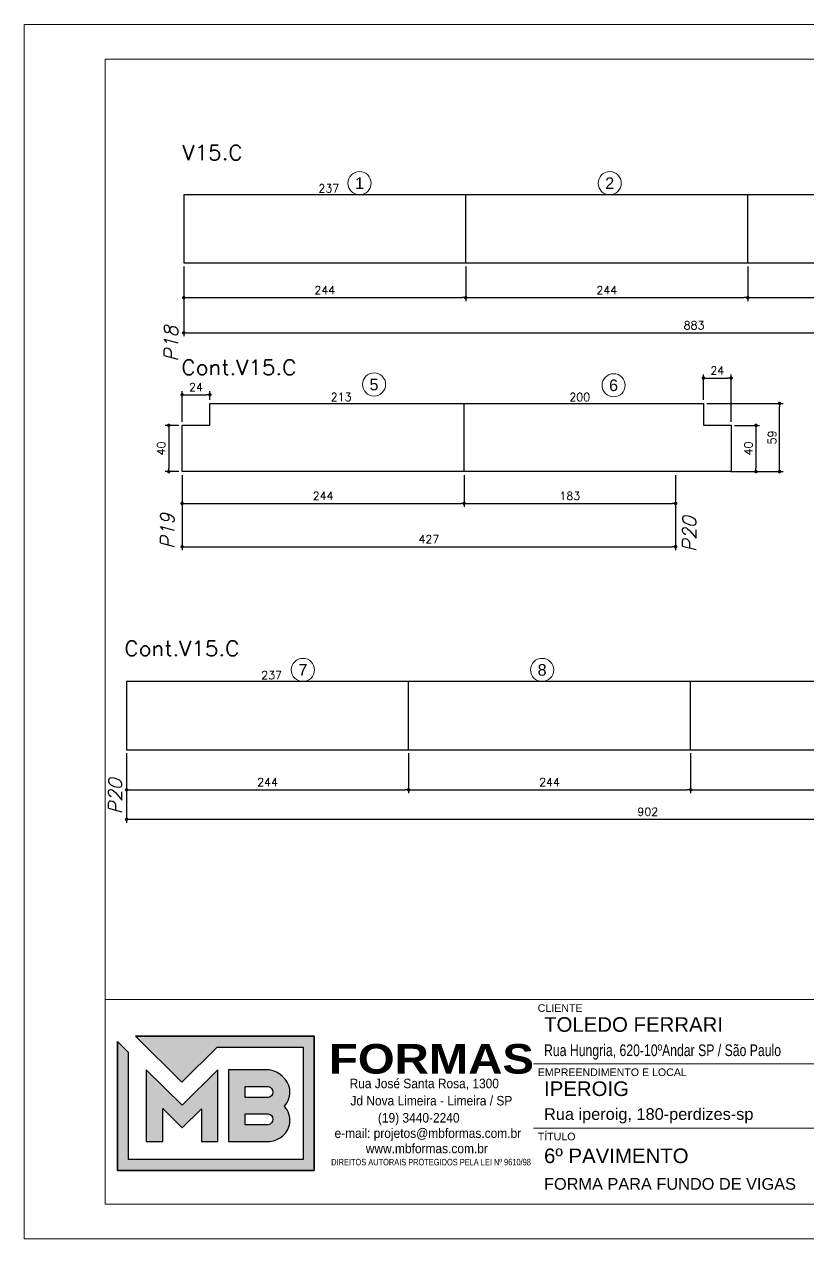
# Model space of a CAD drawing. Extents: x -20676 to 4767, y -817 to 14640.
# Drawn here: x -15921 to -15244, y 6382 to 7432 of the extents above; entities that cross this region are included whole.
import ezdxf
from ezdxf.enums import TextEntityAlignment as Align

# ---------------------------------------------------------------- set-up
doc = ezdxf.new("R2010")
doc.units = 0
doc.header["$PDMODE"] = 2
doc.header["$PDSIZE"] = 10
doc.layers.get('0').update_dxf_attribs({"lineweight": 13})
doc.layers.get('Defpoints').update_dxf_attribs({"lineweight": 13})
for name, color, linetype in [('Cota Sarrafo', 180, 'Continuous'), ('MB_LOGO', 254, 'Continuous'), ('Painéis', 200, 'Continuous'), ('TEXTO_GERAL', 7, 'Continuous')]:
    doc.layers.add(name, color=color, linetype=linetype)
for name, color, linetype, lineweight in [('cotas', 4, 'Continuous', 13), ('Romaneio', 1, 'Continuous', 13), ('texto de viga', 7, 'Continuous', 13)]:
    doc.layers.add(name, color=color, linetype=linetype, lineweight=lineweight)
doc.styles.add('ARIAL', font='arial.ttf', dxfattribs={"oblique": 15, "height": 25})
doc.styles.add('MB_C01', font='arial.ttf', dxfattribs={"height": 1.3})
doc.styles.add('MB_C02', font='arial.ttf', dxfattribs={"height": 2})
doc.styles.add('MB_C03', font='arial.ttf', dxfattribs={"height": 2.5})
doc.styles.add('MB_C04', font='arial.ttf', dxfattribs={"height": 6})
doc.styles.add('MB_LOGO', font='ariblk.ttf', dxfattribs={"height": 75})
doc.styles.add('MB_TEXT', font='ARIALN.TTF', dxfattribs={"height": 10})
doc.styles.add('REGUA-120', font='ROMANS.shx', dxfattribs={"height": 15})
doc.styles.add('ROMANS', font='romans.shx')
doc.dimstyles.new('PAINEL', dxfattribs={"dimtxt": 7, "dimasz": 3, "dimexe": 3, "dimexo": 3, "dimgap": 3, "dimtad": 1, "dimdec": 1, "dimzin": 12, "dimdsep": 46, "dimtxsty": 'ROMANS', "dimblk": 'DOT', "dimcen": 0, "dimclrd": 4, "dimclre": 4, "dimclrt": 240, "dimadec": 1, "dimazin": 3, "dimtfac": 1, "dimtdec": 1, "dimtmove": 0, "dimatfit": 3, "dimfxl": 0, "dimtolj": 1, "dimtzin": 12, "dimarcsym": 0})
doc.dimstyles.new('projeto2', dxfattribs={"dimtxt": 7, "dimasz": 5, "dimexe": 1.25, "dimexo": 2.5, "dimgap": 2, "dimtad": 1, "dimdec": 1, "dimdsep": 46, "dimtxsty": 'ROMANS', "dimblk": 'OBLIQUE', "dimcen": 10, "dimdle": 1, "dimse1": 1, "dimse2": 1, "dimsd1": 1, "dimsd2": 1, "dimclrd": 256, "dimclre": 256, "dimclrt": 3, "dimadec": 0, "dimazin": 0, "dimtfac": 1, "dimtdec": 1, "dimtmove": 0, "dimatfit": 3, "dimldrblk": 'OBLIQUE', "dimfxl": 0, "dimlwd": -1, "dimlwe": -1, "dimarcsym": 0})

# ---------------------------------------------------------------- blocks, each defined once
blk = doc.blocks.new('LOGO2')
at = {"layer": 'MB_LOGO', "linetype": 'Continuous'}
h = blk.add_hatch(color=256, dxfattribs=at)
h.dxf.hatch_style = 1
h.set_gradient(color1=(242, 132, 69), color2=(247, 180, 141), rotation=90, tint=1)
h.paths.add_polyline_path([(7.48, 9.64), (10.45, 12.57), (17.71, 12.57), (17.71, 3.12), (2.97, 3.12), (2.97, 12.14), (2.04, 13.06), (2.04, 2.19), (18.64, 2.19), (18.64, 13.5), (3.56, 13.5)])
h = blk.add_hatch(color=256, dxfattribs=at)
h.dxf.hatch_style = 1
h.set_gradient(color1=(242, 132, 69), color2=(247, 180, 141), rotation=90, tint=1)
h.paths.add_polyline_path([(10.52, 4.64), (10.52, 10.66), (7.5, 7.68), (4.47, 10.66), (4.47, 4.64), (5.86, 4.64), (5.86, 7.4), (7.51, 5.78), (9.13, 7.37), (9.13, 4.64)])
h = blk.add_hatch(color=256, dxfattribs=at)
h.dxf.hatch_style = 1
h.set_gradient(color1=(242, 132, 69), color2=(247, 180, 141), rotation=90, tint=1)
h.paths.add_polyline_path([(11.42, 10.66), (11.42, 4.64), (14.89, 4.64, 0.350532), (16.57, 6.18, 0.219217), (16.12, 7.6, 0.21502), (16.57, 9.03, 0.319901), (14.85, 10.66)])
h.paths.add_polyline_path([(14.75, 8.33), (12.82, 8.33), (12.82, 9.26), (14.63, 9.26, -1)], flags=16)
h.paths.add_polyline_path([(14.75, 6.04), (12.82, 6.04), (12.82, 6.97), (14.63, 6.97, -1)], flags=16)
blk.add_lwpolyline([(3.56, 13.5), (18.64, 13.5), (18.64, 2.19), (2.04, 2.19), (2.04, 13.06)], dxfattribs=at)
at = {"layer": 'MB_LOGO', "color": 31, "linetype": 'Continuous', "true_color": 0xf7b48d}
for points in [[(10.45, 12.57), (17.71, 12.57), (17.71, 3.12), (2.97, 3.12), (2.97, 12.14), (2.04, 13.06), (2.04, 2.19), (18.64, 2.19), (18.64, 13.5), (3.56, 13.5), (7.48, 9.64)], [(4.47, 10.66), (4.47, 4.64), (5.86, 4.64), (5.86, 7.4), (7.51, 5.78), (9.13, 7.37), (9.13, 4.64), (10.52, 4.64), (10.52, 10.66), (7.5, 7.68)]]:
    blk.add_lwpolyline(points, close=True, dxfattribs=at)
for points in [[(16.57, 9.03, 0.319901), (14.85, 10.66), (11.42, 10.66), (11.42, 4.64), (14.89, 4.64, 0.350532), (16.57, 6.18, 0.219217), (16.12, 7.6, 0.21502)], [(12.82, 9.26), (14.75, 9.26, -0.880235), (14.75, 8.33), (12.82, 8.33)], [(12.82, 6.97), (14.75, 6.97, -0.880235), (14.75, 6.04), (12.82, 6.04)]]:
    blk.add_lwpolyline(points, format="xyb", close=True, dxfattribs=at)
at = {"layer": 'MB_LOGO', "color": 0, "linetype": 'Continuous', "style": 'MB_LOGO'}
blk.add_text('FORMAS', height=2.496, dxfattribs=at).set_placement((19.88, 10.35))
at = {"layer": 'MB_LOGO', "color": 0, "style": 'MB_TEXT', "width": 1.1}
for s, p in [('Rua José Santa Rosa, 1300', (21.62, 9.12)), ('Jd Nova Limeira - Limeira / SP', (21.69, 7.67)), ('(19) 3440-2240', (24.01, 6.23)), ('e-mail: projetos@mbformas.com.br', (20.35, 4.93)), ('www.mbformas.com.br', (22.99, 3.64))]:
    blk.add_text(s, height=0.7993, dxfattribs=at).set_placement(p)
at = {"layer": 'MB_LOGO', "color": 252, "style": 'MB_TEXT'}
blk.add_text('DIREITOS AUTORAIS PROTEGIDOS PELA LEI Nº 9610/98', height=0.546, dxfattribs=at).set_placement((20.07, 2.62))
blk = doc.blocks.new('A$Ceb89ac90')
at = {"color": 1}
for p, q in [((1086.3, 356.7), (70, 356.7)), ((758, 301.2), (440.7, 301.2)), ((914.6, 245.6), (440.7, 245.6))]:
    blk.add_line(p, q, dxfattribs=at)
for points in [[(0, 1199.9), (0, 149.9), (1485, 149.9), (1485, 1199.9)], [(70, 1169.9), (70, 179.9), (1455, 179.9), (1455, 1169.9)]]:
    blk.add_lwpolyline(points, close=True, dxfattribs=at)
at = {"xscale": 10.25810868844649, "yscale": 10.25810868844649, "zscale": 10.25810868844649}
blk.add_blockref('LOGO2', (59.7, 186.5), dxfattribs=at)
at = {"color": 6, "style": 'MB_C01'}
for s, height, p in [('CLIENTE', 6.57, (444.3, 346.1)), ('EMPREENDIMENTO E LOCAL', 6.566, (444.3, 290.6)), ('TÍTULO', 6.57, (444.3, 235))]:
    blk.add_text(s, height=height, dxfattribs=at).set_placement(p)
at = {"color": 5}
for tag, p, height, style in [('REV_05', (1103.1, 338.1), 10.1, 'MB_C02'), ('DATA_REV_05', (1151.5, 337.9), 10.1, 'MB_C02'), ('INFO_REV_05', (1228.1, 337.9), 10.1, 'MB_C02'), ('CLIENTE', (449.7, 328.8), 12.6, 'MB_C03'), ('FASE', (924.6, 320.5), 10.1, 'MB_C02'), ('REV_04', (1103.1, 312.8), 10.1, 'MB_C02'), ('DATA_REV_04', (1151.5, 312.7), 10.1, 'MB_C02'), ('INFO_REV_04', (1228.1, 312.7), 10.1, 'MB_C02'), ('PROJETISTA', (768, 285.1), 10.1, 'MB_C02'), ('DATA', (924.6, 285.1), 10.1, 'MB_C02'), ('REV_03', (1103.1, 287.6), 10.1, 'MB_C02'), ('DATA_REV_03', (1151.5, 287.4), 10.1, 'MB_C02'), ('INFO_REV_03', (1228.1, 287.4), 10.1, 'MB_C02'), ('OBRA', (449.7, 273.3), 12.6, 'MB_C03'), ('REV_02', (1103.1, 262.3), 10.1, 'MB_C02'), ('DATA_REV_02', (1151.5, 262.1), 10.1, 'MB_C02'), ('INFO_REV_02', (1228.1, 262.1), 10.1, 'MB_C02'), ('ESC', (924.6, 251.8), 10.1, 'MB_C02'), ('COR', (1010.5, 251.8), 10.1, 'MB_C02'), ('REV_01', (1103.1, 237.1), 10.1, 'MB_C02'), ('DATA_REV_01', (1151.5, 236.9), 10.1, 'MB_C02'), ('INFO_REV_01', (1228.1, 236.9), 10.1, 'MB_C02'), ('PAVIMENTO', (449.7, 215.3), 12.6, 'MB_C03'), ('FL', (1018.1, 194.7), 30.3, 'MB_C04'), ('REV_00', (1103.1, 211.8), 10.1, 'MB_C02'), ('DATA_REV_00', (1151.5, 211.6), 10.1, 'MB_C02'), ('EMISSÃO_INICIAL', (1228.1, 211.6), 10.1, 'MB_C02'), ('REV', (944.1, 205), 12.6, 'MB_C03')]:
    blk.add_attdef(tag, p, '', height=height, dxfattribs=dict(at, style=style))
at = {"color": 6, "style": 'MB_C02'}
for tag, p in [('ENDEREÇO_CLIENTE', (449.7, 307.8)), ('ENDEREÇO_OBRA', (449.7, 252.7)), ('TIPO_DE_PROJETO', (449.7, 192.3))]:
    blk.add_attdef(tag, p, '', height=10.1, dxfattribs=at)
blk = doc.blocks.new('_Dot')
at = {"color": 0, "linetype": 'ByBlock', "lineweight": -2}
blk.add_line((-0.5, 0), (-1, 0), dxfattribs=at)
at = {"color": 0, "linetype": 'ByBlock', "const_width": 0.5}
blk.add_lwpolyline([(-0.25, 0, 1), (0.25, 0, 1)], format="xyb", close=True, dxfattribs=at)
blk = doc.blocks.new('*D834')
at = {"layer": 'cotas', "color": 4, "lineweight": -2, "transparency": 16777216}
for p, q in [((-15783.4, 7222.9), (-15783.4, 7162.5)), ((-14900.4, 7222.9), (-14900.4, 7162.5)), ((-15780.4, 7165.5), (-14903.4, 7165.5))]:
    blk.add_line(p, q, dxfattribs=at)
at = {"layer": 'Defpoints', "color": 0, "transparency": 16777216}
for p in [(-15783.4, 7225.9), (-14900.4, 7225.9), (-14900.4, 7165.5)]:
    blk.add_point(p, dxfattribs=at)
at = {"layer": 'cotas', "color": 4, "lineweight": -2, "transparency": 16777216, "xscale": 3, "yscale": 3, "zscale": 3, "rotation": 180}
blk.add_blockref('_Dot', (-15783.4, 7165.5), dxfattribs=at)
at = {"layer": 'cotas', "color": 4, "lineweight": -2, "transparency": 16777216, "xscale": 3, "yscale": 3, "zscale": 3}
blk.add_blockref('_Dot', (-14900.4, 7165.5), dxfattribs=at)
at = {"layer": 'cotas', "color": 240, "transparency": 16777216, "insert": (-15341.9, 7172), "char_height": 7, "attachment_point": 5, "style": 'ROMANS'}
blk.add_mtext('\\A1;883', dxfattribs=at)
blk = doc.blocks.new('*D835')
at = {"layer": 'cotas', "color": 4, "lineweight": -2, "transparency": 16777216}
for p, q in [((-15783.4, 7222.9), (-15783.4, 7192.9)), ((-15539.4, 7222.9), (-15539.4, 7192.9)), ((-15780.4, 7195.9), (-15542.4, 7195.9))]:
    blk.add_line(p, q, dxfattribs=at)
at = {"layer": 'Defpoints', "color": 0, "transparency": 16777216}
for p in [(-15783.4, 7225.9), (-15539.4, 7225.9), (-15539.4, 7195.9)]:
    blk.add_point(p, dxfattribs=at)
at = {"layer": 'cotas', "color": 4, "lineweight": -2, "transparency": 16777216, "xscale": 3, "yscale": 3, "zscale": 3, "rotation": 180}
blk.add_blockref('_Dot', (-15783.4, 7195.9), dxfattribs=at)
at = {"layer": 'cotas', "color": 4, "lineweight": -2, "transparency": 16777216, "xscale": 3, "yscale": 3, "zscale": 3}
blk.add_blockref('_Dot', (-15539.4, 7195.9), dxfattribs=at)
at = {"layer": 'cotas', "color": 240, "transparency": 16777216, "insert": (-15661.4, 7202.4), "char_height": 7, "attachment_point": 5, "style": 'ROMANS'}
blk.add_mtext('\\A1;244', dxfattribs=at)
blk = doc.blocks.new('*D836')
at = {"layer": 'cotas', "color": 4, "lineweight": -2, "transparency": 16777216}
for p, q in [((-15539.4, 7222.9), (-15539.4, 7192.9)), ((-15295.4, 7222.9), (-15295.4, 7192.9)), ((-15536.4, 7195.9), (-15298.4, 7195.9))]:
    blk.add_line(p, q, dxfattribs=at)
at = {"layer": 'Defpoints', "color": 0, "transparency": 16777216}
for p in [(-15539.4, 7225.9), (-15295.4, 7225.9), (-15295.4, 7195.9)]:
    blk.add_point(p, dxfattribs=at)
at = {"layer": 'cotas', "color": 4, "lineweight": -2, "transparency": 16777216, "xscale": 3, "yscale": 3, "zscale": 3, "rotation": 180}
blk.add_blockref('_Dot', (-15539.4, 7195.9), dxfattribs=at)
at = {"layer": 'cotas', "color": 4, "lineweight": -2, "transparency": 16777216, "xscale": 3, "yscale": 3, "zscale": 3}
blk.add_blockref('_Dot', (-15295.4, 7195.9), dxfattribs=at)
at = {"layer": 'cotas', "color": 240, "transparency": 16777216, "insert": (-15417.4, 7202.4), "char_height": 7, "attachment_point": 5, "style": 'ROMANS'}
blk.add_mtext('\\A1;244', dxfattribs=at)
blk = doc.blocks.new('*D837')
at = {"layer": 'cotas', "color": 4, "lineweight": -2, "transparency": 16777216}
for p, q in [((-15295.4, 7222.9), (-15295.4, 7192.9)), ((-15051.4, 7222.9), (-15051.4, 7192.9)), ((-15292.4, 7195.9), (-15054.4, 7195.9))]:
    blk.add_line(p, q, dxfattribs=at)
at = {"layer": 'Defpoints', "color": 0, "transparency": 16777216}
for p in [(-15295.4, 7225.9), (-15051.4, 7225.9), (-15051.4, 7195.9)]:
    blk.add_point(p, dxfattribs=at)
at = {"layer": 'cotas', "color": 4, "lineweight": -2, "transparency": 16777216, "xscale": 3, "yscale": 3, "zscale": 3, "rotation": 180}
blk.add_blockref('_Dot', (-15295.4, 7195.9), dxfattribs=at)
at = {"layer": 'cotas', "color": 4, "lineweight": -2, "transparency": 16777216, "xscale": 3, "yscale": 3, "zscale": 3}
blk.add_blockref('_Dot', (-15051.4, 7195.9), dxfattribs=at)
at = {"layer": 'cotas', "color": 240, "transparency": 16777216, "insert": (-15173.4, 7202.4), "char_height": 7, "attachment_point": 5, "style": 'ROMANS'}
blk.add_mtext('\\A1;244', dxfattribs=at)
blk = doc.blocks.new('*D840')
at = {"layer": 'cotas', "color": 4, "lineweight": -2, "transparency": 16777216}
for p, q in [((-15784.8, 7042.5), (-15784.8, 6977.6)), ((-15357.8, 7042.5), (-15357.8, 6977.6)), ((-15781.8, 6980.6), (-15360.8, 6980.6))]:
    blk.add_line(p, q, dxfattribs=at)
at = {"layer": 'Defpoints', "color": 0, "transparency": 16777216}
for p in [(-15784.8, 7045.5), (-15357.8, 7045.5), (-15357.8, 6980.6)]:
    blk.add_point(p, dxfattribs=at)
at = {"layer": 'cotas', "color": 4, "lineweight": -2, "transparency": 16777216, "xscale": 3, "yscale": 3, "zscale": 3, "rotation": 180}
blk.add_blockref('_Dot', (-15784.8, 6980.6), dxfattribs=at)
at = {"layer": 'cotas', "color": 4, "lineweight": -2, "transparency": 16777216, "xscale": 3, "yscale": 3, "zscale": 3}
blk.add_blockref('_Dot', (-15357.8, 6980.6), dxfattribs=at)
at = {"layer": 'cotas', "color": 240, "transparency": 16777216, "insert": (-15571.3, 6987.1), "char_height": 7, "attachment_point": 5, "style": 'ROMANS'}
blk.add_mtext('\\A1;427', dxfattribs=at)
blk = doc.blocks.new('*D842')
at = {"layer": 'cotas', "color": 4, "lineweight": -2, "transparency": 16777216}
for p, q in [((-15784.8, 7042.5), (-15784.8, 7015)), ((-15540.8, 7042.5), (-15540.8, 7015)), ((-15781.8, 7018), (-15543.8, 7018))]:
    blk.add_line(p, q, dxfattribs=at)
at = {"layer": 'Defpoints', "color": 0, "transparency": 16777216}
for p in [(-15784.8, 7045.5), (-15540.8, 7045.5), (-15540.8, 7018)]:
    blk.add_point(p, dxfattribs=at)
at = {"layer": 'cotas', "color": 4, "lineweight": -2, "transparency": 16777216, "xscale": 3, "yscale": 3, "zscale": 3, "rotation": 180}
blk.add_blockref('_Dot', (-15784.8, 7018), dxfattribs=at)
at = {"layer": 'cotas', "color": 4, "lineweight": -2, "transparency": 16777216, "xscale": 3, "yscale": 3, "zscale": 3}
blk.add_blockref('_Dot', (-15540.8, 7018), dxfattribs=at)
at = {"layer": 'cotas', "color": 240, "transparency": 16777216, "insert": (-15662.8, 7024.5), "char_height": 7, "attachment_point": 5, "style": 'ROMANS'}
blk.add_mtext('\\A1;244', dxfattribs=at)
blk = doc.blocks.new('*D843')
at = {"layer": 'cotas', "color": 4, "lineweight": -2, "transparency": 16777216}
for p, q in [((-15540.8, 7042.5), (-15540.8, 7015)), ((-15357.8, 7042.5), (-15357.8, 7015)), ((-15537.8, 7018), (-15360.8, 7018))]:
    blk.add_line(p, q, dxfattribs=at)
at = {"layer": 'Defpoints', "color": 0, "transparency": 16777216}
for p in [(-15540.8, 7045.5), (-15357.8, 7045.5), (-15357.8, 7018)]:
    blk.add_point(p, dxfattribs=at)
at = {"layer": 'cotas', "color": 4, "lineweight": -2, "transparency": 16777216, "xscale": 3, "yscale": 3, "zscale": 3, "rotation": 180}
blk.add_blockref('_Dot', (-15540.8, 7018), dxfattribs=at)
at = {"layer": 'cotas', "color": 4, "lineweight": -2, "transparency": 16777216, "xscale": 3, "yscale": 3, "zscale": 3}
blk.add_blockref('_Dot', (-15357.8, 7018), dxfattribs=at)
at = {"layer": 'cotas', "color": 240, "transparency": 16777216, "insert": (-15449.3, 7024.5), "char_height": 7, "attachment_point": 5, "style": 'ROMANS'}
blk.add_mtext('\\A1;183', dxfattribs=at)
blk = doc.blocks.new('*D844')
at = {"layer": 'cotas', "color": 4, "lineweight": -2, "transparency": 16777216}
for p, q in [((-15832.9, 6802), (-15832.9, 6741.9)), ((-14930.9, 6802), (-14930.9, 6741.9)), ((-15829.9, 6744.9), (-14933.9, 6744.9))]:
    blk.add_line(p, q, dxfattribs=at)
at = {"layer": 'Defpoints', "color": 0, "transparency": 16777216}
for p in [(-15832.9, 6805), (-14930.9, 6805), (-14930.9, 6744.9)]:
    blk.add_point(p, dxfattribs=at)
at = {"layer": 'cotas', "color": 4, "lineweight": -2, "transparency": 16777216, "xscale": 3, "yscale": 3, "zscale": 3, "rotation": 180}
blk.add_blockref('_Dot', (-15832.9, 6744.9), dxfattribs=at)
at = {"layer": 'cotas', "color": 4, "lineweight": -2, "transparency": 16777216, "xscale": 3, "yscale": 3, "zscale": 3}
blk.add_blockref('_Dot', (-14930.9, 6744.9), dxfattribs=at)
at = {"layer": 'cotas', "color": 240, "transparency": 16777216, "insert": (-15381.9, 6751.4), "char_height": 7, "attachment_point": 5, "style": 'ROMANS'}
blk.add_mtext('\\A1;902', dxfattribs=at)
blk = doc.blocks.new('*D845')
at = {"layer": 'cotas', "color": 4, "lineweight": -2, "transparency": 16777216}
for p, q in [((-15832.9, 6802), (-15832.9, 6767.4)), ((-15588.9, 6802), (-15588.9, 6767.4)), ((-15829.9, 6770.4), (-15591.9, 6770.4))]:
    blk.add_line(p, q, dxfattribs=at)
at = {"layer": 'Defpoints', "color": 0, "transparency": 16777216}
for p in [(-15832.9, 6805), (-15588.9, 6805), (-15588.9, 6770.4)]:
    blk.add_point(p, dxfattribs=at)
at = {"layer": 'cotas', "color": 4, "lineweight": -2, "transparency": 16777216, "xscale": 3, "yscale": 3, "zscale": 3, "rotation": 180}
blk.add_blockref('_Dot', (-15832.9, 6770.4), dxfattribs=at)
at = {"layer": 'cotas', "color": 4, "lineweight": -2, "transparency": 16777216, "xscale": 3, "yscale": 3, "zscale": 3}
blk.add_blockref('_Dot', (-15588.9, 6770.4), dxfattribs=at)
at = {"layer": 'cotas', "color": 240, "transparency": 16777216, "insert": (-15710.9, 6776.9), "char_height": 7, "attachment_point": 5, "style": 'ROMANS'}
blk.add_mtext('\\A1;244', dxfattribs=at)
blk = doc.blocks.new('*D846')
at = {"layer": 'cotas', "color": 4, "lineweight": -2, "transparency": 16777216}
for p, q in [((-15588.9, 6802), (-15588.9, 6767.4)), ((-15344.9, 6802), (-15344.9, 6767.4)), ((-15585.9, 6770.4), (-15347.9, 6770.4))]:
    blk.add_line(p, q, dxfattribs=at)
at = {"layer": 'Defpoints', "color": 0, "transparency": 16777216}
for p in [(-15588.9, 6805), (-15344.9, 6805), (-15344.9, 6770.4)]:
    blk.add_point(p, dxfattribs=at)
at = {"layer": 'cotas', "color": 4, "lineweight": -2, "transparency": 16777216, "xscale": 3, "yscale": 3, "zscale": 3, "rotation": 180}
blk.add_blockref('_Dot', (-15588.9, 6770.4), dxfattribs=at)
at = {"layer": 'cotas', "color": 4, "lineweight": -2, "transparency": 16777216, "xscale": 3, "yscale": 3, "zscale": 3}
blk.add_blockref('_Dot', (-15344.9, 6770.4), dxfattribs=at)
at = {"layer": 'cotas', "color": 240, "transparency": 16777216, "insert": (-15466.9, 6776.9), "char_height": 7, "attachment_point": 5, "style": 'ROMANS'}
blk.add_mtext('\\A1;244', dxfattribs=at)
blk = doc.blocks.new('*D847')
at = {"layer": 'cotas', "color": 4, "lineweight": -2, "transparency": 16777216}
for p, q in [((-15344.9, 6802), (-15344.9, 6767.4)), ((-15100.9, 6802), (-15100.9, 6767.4)), ((-15341.9, 6770.4), (-15103.9, 6770.4))]:
    blk.add_line(p, q, dxfattribs=at)
at = {"layer": 'Defpoints', "color": 0, "transparency": 16777216}
for p in [(-15344.9, 6805), (-15100.9, 6805), (-15100.9, 6770.4)]:
    blk.add_point(p, dxfattribs=at)
at = {"layer": 'cotas', "color": 4, "lineweight": -2, "transparency": 16777216, "xscale": 3, "yscale": 3, "zscale": 3, "rotation": 180}
blk.add_blockref('_Dot', (-15344.9, 6770.4), dxfattribs=at)
at = {"layer": 'cotas', "color": 4, "lineweight": -2, "transparency": 16777216, "xscale": 3, "yscale": 3, "zscale": 3}
blk.add_blockref('_Dot', (-15100.9, 6770.4), dxfattribs=at)
at = {"layer": 'cotas', "color": 240, "transparency": 16777216, "insert": (-15222.9, 6776.9), "char_height": 7, "attachment_point": 5, "style": 'ROMANS'}
blk.add_mtext('\\A1;244', dxfattribs=at)
blk = doc.blocks.new('*D2556')
at = {"layer": 'Defpoints', "color": 0, "transparency": 16777216}
for p in [(-15309.8, 7126.4), (-15333.8, 7104.5), (-15309.8, 7085.5)]:
    blk.add_point(p, dxfattribs=at)
at = {"layer": 'Painéis', "color": 4, "lineweight": -2, "transparency": 16777216}
for p, q in [((-15333.8, 7107.5), (-15333.8, 7129.4)), ((-15330.8, 7126.4), (-15312.8, 7126.4)), ((-15309.8, 7088.5), (-15309.8, 7129.4))]:
    blk.add_line(p, q, dxfattribs=at)
at = {"layer": 'Painéis', "color": 4, "lineweight": -2, "transparency": 16777216, "xscale": 3, "yscale": 3, "zscale": 3, "rotation": 180}
blk.add_blockref('_Dot', (-15333.8, 7126.4), dxfattribs=at)
at = {"layer": 'Painéis', "color": 4, "lineweight": -2, "transparency": 16777216, "xscale": 3, "yscale": 3, "zscale": 3}
blk.add_blockref('_Dot', (-15309.8, 7126.4), dxfattribs=at)
at = {"layer": 'Painéis', "color": 240, "transparency": 16777216, "insert": (-15321.8, 7132.9), "char_height": 7, "attachment_point": 5, "style": 'ROMANS'}
blk.add_mtext('\\A1;24', dxfattribs=at)
blk = doc.blocks.new('*D2557')
at = {"layer": 'Defpoints', "color": 0, "transparency": 16777216}
for p in [(-15309.8, 7085.5), (-15309.8, 7045.5), (-15288.3, 7045.5)]:
    blk.add_point(p, dxfattribs=at)
at = {"layer": 'Painéis', "color": 4, "lineweight": -2, "transparency": 16777216}
for p, q in [((-15306.8, 7085.5), (-15285.3, 7085.5)), ((-15288.3, 7082.5), (-15288.3, 7048.5)), ((-15306.8, 7045.5), (-15285.3, 7045.5))]:
    blk.add_line(p, q, dxfattribs=at)
at = {"layer": 'Painéis', "color": 4, "lineweight": -2, "transparency": 16777216, "xscale": 3, "yscale": 3, "zscale": 3}
for p, rotation in [((-15288.3, 7085.5), 90), ((-15288.3, 7045.5), 270)]:
    blk.add_blockref('_Dot', p, dxfattribs=dict(at, rotation=rotation))
at = {"layer": 'Painéis', "color": 240, "transparency": 16777216, "insert": (-15294.8, 7065.5), "char_height": 7, "attachment_point": 5, "rotation": 90, "style": 'ROMANS'}
blk.add_mtext('\\A1;40', dxfattribs=at)
blk = doc.blocks.new('*D2558')
at = {"layer": 'Defpoints', "color": 0, "transparency": 16777216}
for p in [(-15333.8, 7104.5), (-15267.9, 7104.5), (-15313.3, 7045.5)]:
    blk.add_point(p, dxfattribs=at)
at = {"layer": 'Painéis', "color": 4, "lineweight": -2, "transparency": 16777216}
for p, q in [((-15330.8, 7104.5), (-15264.9, 7104.5)), ((-15267.9, 7048.5), (-15267.9, 7101.5)), ((-15310.3, 7045.5), (-15264.9, 7045.5))]:
    blk.add_line(p, q, dxfattribs=at)
at = {"layer": 'Painéis', "color": 4, "lineweight": -2, "transparency": 16777216, "xscale": 3, "yscale": 3, "zscale": 3}
for p, rotation in [((-15267.9, 7104.5), 90), ((-15267.9, 7045.5), 270)]:
    blk.add_blockref('_Dot', p, dxfattribs=dict(at, rotation=rotation))
at = {"layer": 'Painéis', "color": 240, "transparency": 16777216, "insert": (-15274.4, 7075), "char_height": 7, "attachment_point": 5, "rotation": 90, "style": 'ROMANS'}
blk.add_mtext('\\A1;59', dxfattribs=at)
blk = doc.blocks.new('*D2559')
at = {"layer": 'Defpoints', "color": 0, "transparency": 16777216}
for p in [(-15760.8, 7112), (-15760.8, 7104.5), (-15784.8, 7085.5)]:
    blk.add_point(p, dxfattribs=at)
at = {"layer": 'Painéis', "color": 4, "lineweight": -2, "transparency": 16777216}
for p, q in [((-15784.8, 7088.5), (-15784.8, 7115)), ((-15781.8, 7112), (-15763.8, 7112)), ((-15760.8, 7107.5), (-15760.8, 7115))]:
    blk.add_line(p, q, dxfattribs=at)
at = {"layer": 'Painéis', "color": 4, "lineweight": -2, "transparency": 16777216, "xscale": 3, "yscale": 3, "zscale": 3, "rotation": 180}
blk.add_blockref('_Dot', (-15784.8, 7112), dxfattribs=at)
at = {"layer": 'Painéis', "color": 4, "lineweight": -2, "transparency": 16777216, "xscale": 3, "yscale": 3, "zscale": 3}
blk.add_blockref('_Dot', (-15760.8, 7112), dxfattribs=at)
at = {"layer": 'Painéis', "color": 240, "transparency": 16777216, "insert": (-15772.8, 7118.5), "char_height": 7, "attachment_point": 5, "style": 'ROMANS'}
blk.add_mtext('\\A1;24', dxfattribs=at)
blk = doc.blocks.new('*D2560')
at = {"layer": 'Defpoints', "color": 0, "transparency": 16777216}
for p in [(-15784.8, 7085.5), (-15796.4, 7045.5), (-15784.8, 7045.5)]:
    blk.add_point(p, dxfattribs=at)
at = {"layer": 'Painéis', "color": 4, "lineweight": -2, "transparency": 16777216}
for p, q in [((-15787.8, 7085.5), (-15799.4, 7085.5)), ((-15796.4, 7082.5), (-15796.4, 7048.5)), ((-15787.8, 7045.5), (-15799.4, 7045.5))]:
    blk.add_line(p, q, dxfattribs=at)
at = {"layer": 'Painéis', "color": 4, "lineweight": -2, "transparency": 16777216, "xscale": 3, "yscale": 3, "zscale": 3}
for p, rotation in [((-15796.4, 7085.5), 90), ((-15796.4, 7045.5), 270)]:
    blk.add_blockref('_Dot', p, dxfattribs=dict(at, rotation=rotation))
at = {"layer": 'Painéis', "color": 240, "transparency": 16777216, "insert": (-15802.9, 7065.5), "char_height": 7, "attachment_point": 5, "rotation": 90, "style": 'ROMANS'}
blk.add_mtext('\\A1;40', dxfattribs=at)
blk = doc.blocks.new('*D2561')
at = {"layer": 'Defpoints', "color": 0, "transparency": 16777216}
for p in [(-15776.4, 7284.9), (-15539.4, 7284.9), (-15539.4, 7284.9)]:
    blk.add_point(p, dxfattribs=at)
at = {"layer": 'Cota Sarrafo', "color": 3, "transparency": 16777216, "insert": (-15657.9, 7290.4), "char_height": 7, "attachment_point": 5, "style": 'ROMANS'}
blk.add_mtext('237', dxfattribs=at)
blk = doc.blocks.new('_OBLIQUE')
at = {"color": 0, "linetype": 'ByBlock', "lineweight": -2}
for p, q in [((0, 0), (-1, 0)), ((-0.5, -0.5), (0.5, 0.5))]:
    blk.add_line(p, q, dxfattribs=at)
blk = doc.blocks.new('*D2563')
at = {"layer": 'Defpoints', "color": 0, "transparency": 16777216}
for p in [(-15753.8, 7104.5), (-15540.8, 7104.5), (-15540.8, 7104.5)]:
    blk.add_point(p, dxfattribs=at)
at = {"layer": 'Cota Sarrafo', "color": 3, "transparency": 16777216, "insert": (-15647.3, 7110), "char_height": 7, "attachment_point": 5, "style": 'ROMANS'}
blk.add_mtext('213', dxfattribs=at)
blk = doc.blocks.new('*D2564')
at = {"layer": 'Defpoints', "color": 0, "transparency": 16777216}
for p in [(-15340.8, 7104.5), (-15340.8, 7101), (-15540.8, 7097.5)]:
    blk.add_point(p, dxfattribs=at)
at = {"layer": 'Cota Sarrafo', "color": 3, "transparency": 16777216, "insert": (-15440.8, 7110), "char_height": 7, "attachment_point": 5, "style": 'ROMANS'}
blk.add_mtext('200', dxfattribs=at)
blk = doc.blocks.new('*D2565')
at = {"layer": 'Defpoints', "color": 0, "transparency": 16777216}
for p in [(-15825.9, 6864), (-15588.9, 6864), (-15588.9, 6864)]:
    blk.add_point(p, dxfattribs=at)
at = {"layer": 'Cota Sarrafo', "color": 3, "transparency": 16777216, "insert": (-15707.4, 6869.5), "char_height": 7, "attachment_point": 5, "style": 'ROMANS'}
blk.add_mtext('237', dxfattribs=at)

msp = doc.modelspace()

# ---------------------------------------------------------------- linework, layer by layer
at = {"layer": 'Painéis', "color": 6}
for p, q in [((-15539.37, 7225.89), (-15539.37, 7284.89)), ((-15295.37, 7225.89), (-15295.37, 7284.89)), ((-15540.77, 7045.53), (-15540.77, 7104.53)), ((-15588.94, 6805.04), (-15588.94, 6864.04)), ((-15344.94, 6805.04), (-15344.94, 6864.04))]:
    msp.add_line(p, q, dxfattribs=at)
for points in [[(-14900.37, 7284.89), (-15783.37, 7284.89), (-15783.37, 7225.89), (-14900.37, 7225.89)], [(-15784.77, 7045.53), (-15784.77, 7085.53), (-15760.77, 7085.53), (-15760.77, 7104.53), (-15333.77, 7104.53), (-15333.77, 7085.53), (-15309.77, 7085.53), (-15309.77, 7045.53)], [(-14930.94, 6864.04), (-14949.94, 6864.04), (-15832.94, 6864.04), (-15832.94, 6805.04), (-14930.94, 6805.04)]]:
    msp.add_lwpolyline(points, close=True, dxfattribs=at)
at = {"layer": 'Romaneio'}
for centre in [(-15631.3, 7294.89), (-15414.82, 7294.89), (-15618.78, 7120.83), (-15411.5, 7120.14), (-15680.33, 6874.04), (-15473.34, 6874.04)]:
    msp.add_circle(centre, 10, dxfattribs=at)

# ---------------------------------------------------------------- block references
ref = msp.add_blockref('A$Ceb89ac90', (-15921.4, 6232.32))
ref.add_attrib('TIPO_DE_PROJETO', 'FORMA PARA FUNDO DE VIGAS', (-15471.67, 6424.6), dxfattribs={"color": 6, "height": 10.102, "style": 'MB_C02'})
ref.add_attrib('PAVIMENTO', '6º PAVIMENTO', (-15471.67, 6447.62), dxfattribs={"color": 5, "height": 12.6276, "style": 'MB_C03'})
ref.add_attrib('ENDEREÇO_OBRA', 'Rua iperoig, 180-perdizes-sp', (-15471.67, 6485.01), dxfattribs={"color": 6, "height": 10.102, "style": 'MB_C02'})
ref.add_attrib('OBRA', 'IPEROIG', (-15471.67, 6505.66), dxfattribs={"color": 5, "height": 12.628, "style": 'MB_C03'})
ref.add_attrib('ENDEREÇO_CLIENTE', 'Rua Hungria, 620-10ºAndar SP / São Paulo', (-15471.67, 6540.15), dxfattribs={"color": 6, "height": 10.102, "style": 'MB_C02', "width": 0.75})
ref.add_attrib('CLIENTE', 'TOLEDO FERRARI', (-15471.67, 6561.16), dxfattribs={"color": 5, "height": 12.6276, "style": 'MB_C03'})

# ---------------------------------------------------------------- texts
at = {"layer": 'Romaneio', "color": 7, "style": 'ARIAL'}
for s, p in [('1', (-15631.3, 7294.89)), ('2', (-15414.82, 7294.89)), ('5', (-15618.78, 7120.83)), ('6', (-15411.5, 7120.14)), ('7', (-15680.33, 6874.04)), ('8', (-15473.34, 6874.04))]:
    msp.add_text(s, height=10, dxfattribs=at).set_placement(p, align=Align.MIDDLE_CENTER)
at = {"layer": 'texto de viga', "color": 215, "style": 'REGUA-120', "oblique": 15}
for s, p in [(' P18', (-15788.59, 7132.71)), (' P19', (-15791.7, 6970.72)), (' P20', (-15340.14, 6967.95)), (' P20', (-15836.86, 6741.3))]:
    msp.add_text(s, height=11.752, rotation=90, dxfattribs=at).set_placement(p)
at = {"layer": 'TEXTO_GERAL', "style": 'REGUA-120', "width": 1.05}
for s, p in [('V15.C', (-15784.55, 7314.85)), ('Cont.V15.C', (-15785.38, 7129.08)), ('Cont.V15.C', (-15834.7, 6886.09))]:
    msp.add_text(s, height=13, dxfattribs=at).set_placement(p)

# ---------------------------------------------------------------- dimensions: what is measured, and where the dimension line sits
at = {"layer": 'Cota Sarrafo'}
for base, p1, p2, picture, middle in [((-15539.37, 7284.89), (-15776.37, 7284.89), (-15539.37, 7284.89), '*D2561', (-15657.87, 7290.39)), ((-15540.77, 7104.53), (-15753.77, 7104.53), (-15540.77, 7104.53), '*D2563', (-15647.27, 7110.03)), ((-15340.77, 7104.53), (-15540.77, 7097.53), (-15340.77, 7101.03), '*D2564', (-15440.77, 7110.03)), ((-15588.94, 6864.04), (-15825.94, 6864.04), (-15588.94, 6864.04), '*D2565', (-15707.44, 6869.54))]:
    dim = msp.add_linear_dim(base=base, p1=p1, p2=p2, dimstyle='projeto2', dxfattribs=at)
    dim.commit()
    dim.dimension.update_dxf_attribs({"geometry": picture, "text_midpoint": middle})
at = {"layer": 'cotas', "color": 6}
for base, p1, p2, picture, middle in [((-14900.37, 7165.49), (-15783.37, 7225.89), (-14900.37, 7225.89), '*D834', (-15341.87, 7171.99)), ((-15539.37, 7195.86), (-15783.37, 7225.89), (-15539.37, 7225.89), '*D835', (-15661.37, 7202.36)), ((-15295.37, 7195.86), (-15539.37, 7225.89), (-15295.37, 7225.89), '*D836', (-15417.37, 7202.36)), ((-15051.37, 7195.86), (-15295.37, 7225.89), (-15051.37, 7225.89), '*D837', (-15173.37, 7202.36)), ((-15357.77, 6980.59), (-15784.77, 7045.53), (-15357.77, 7045.53), '*D840', (-15571.27, 6987.09)), ((-15540.77, 7018.04), (-15784.77, 7045.53), (-15540.77, 7045.53), '*D842', (-15662.77, 7024.54)), ((-15357.77, 7018.04), (-15540.77, 7045.53), (-15357.77, 7045.53), '*D843', (-15449.27, 7024.54)), ((-14930.94, 6744.94), (-15832.94, 6805.04), (-14930.94, 6805.04), '*D844', (-15381.94, 6751.44)), ((-15588.94, 6770.45), (-15832.94, 6805.04), (-15588.94, 6805.04), '*D845', (-15710.94, 6776.95)), ((-15344.94, 6770.45), (-15588.94, 6805.04), (-15344.94, 6805.04), '*D846', (-15466.94, 6776.95)), ((-15100.94, 6770.45), (-15344.94, 6805.04), (-15100.94, 6805.04), '*D847', (-15222.94, 6776.95))]:
    dim = msp.add_linear_dim(base=base, p1=p1, p2=p2, dimstyle='PAINEL', override={"dimarcsym": 2}, dxfattribs=at)
    dim.commit()
    dim.dimension.update_dxf_attribs({"geometry": picture, "text_midpoint": middle})
at = {"layer": 'Painéis', "color": 6}
for base, p1, p2, picture, middle in [((-15309.77, 7126.4), (-15333.77, 7104.53), (-15309.77, 7085.53), '*D2556', (-15321.77, 7132.9)), ((-15760.77, 7112.04), (-15784.77, 7085.53), (-15760.77, 7104.53), '*D2559', (-15772.77, 7118.54))]:
    dim = msp.add_linear_dim(base=base, p1=p1, p2=p2, dimstyle='PAINEL', override={"dimarcsym": 2}, dxfattribs=at)
    dim.commit()
    dim.dimension.update_dxf_attribs({"geometry": picture, "text_midpoint": middle})
for base, p1, p2, picture, middle in [((-15267.85, 7104.53), (-15313.27, 7045.53), (-15333.77, 7104.53), '*D2558', (-15274.35, 7075.03)), ((-15796.41, 7045.53), (-15784.77, 7085.53), (-15784.77, 7045.53), '*D2560', (-15802.91, 7065.53)), ((-15288.27, 7045.53), (-15309.77, 7085.53), (-15309.77, 7045.53), '*D2557', (-15294.77, 7065.53))]:
    dim = msp.add_linear_dim(base=base, p1=p1, p2=p2, angle=90, dimstyle='PAINEL', override={"dimarcsym": 2}, dxfattribs=at)
    dim.commit()
    dim.dimension.update_dxf_attribs({"geometry": picture, "text_midpoint": middle})

doc.saveas('drawing.dxf')
